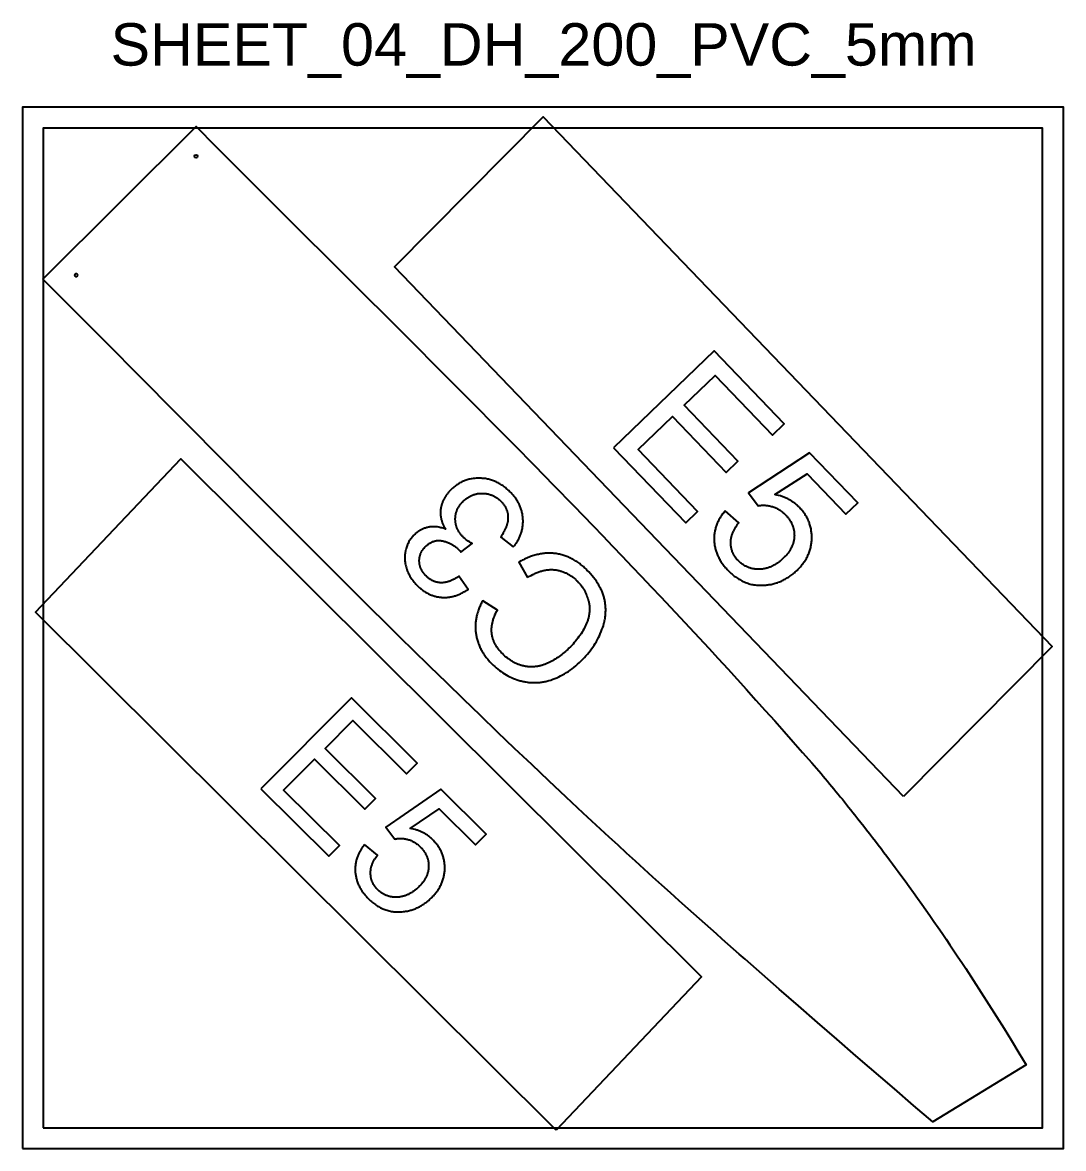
# Model space of a CAD drawing. Extents: x 2494 to 5794, y -1335 to 1258.
# Drawn here: x 2494 to 3494, y -1150 to -68 of the extents above; entities that cross this region are included whole.
import ezdxf

# ---------------------------------------------------------------- set-up
doc = ezdxf.new("R2010")
doc.units = 0
for name, color, linetype in [('DH_200_CODES_PART_NUMBERS_', 1, 'CONTINUOUS'), ('DH_200_CUT_PVC_5MM', 7, 'CONTINUOUS'), ('DH_200_HOLES_PVC_5MM', 3, 'CONTINUOUS'), ('PVC_SHEET__5MM', 6, 'CONTINUOUS'), ('TEXT', 5, 'CONTINUOUS')]:
    doc.layers.add(name, color=color, linetype=linetype)
doc.styles.add('METERS_ARCHITECTURAL', font='arial.ttf')

msp = doc.modelspace()

# ---------------------------------------------------------------- linework, layer by layer
at = {"layer": 'DH_200_CODES_PART_NUMBERS_'}
for points in [[(3062, -476.7), (3131.5, -548.9), (3142.9, -537.9), (3085.8, -478.5), (3118.7, -446.8), (3170.2, -500.4), (3181.6, -489.5), (3130.1, -435.9), (3159.7, -407.4), (3214.7, -464.6), (3226.1, -453.6), (3158.8, -383.6)], [(3169.2, -537.4), (3168.5, -538.2), (3167.9, -539.1), (3167.2, -539.9), (3166.6, -540.7), (3166, -541.5), (3165.5, -542.4), (3164.9, -543.2), (3164.4, -544.1), (3163.9, -544.9), (3163.4, -545.8), (3163, -546.6), (3162.5, -547.5), (3162.1, -548.4), (3161.7, -549.2), (3161.4, -550.1), (3161, -551), (3160.7, -551.9), (3160.4, -552.8), (3160.2, -553.7), (3159.9, -554.6), (3159.7, -555.5), (3159.5, -556.4), (3159.3, -557.3), (3159.2, -558.3), (3159, -559.2), (3158.9, -560.1), (3158.8, -561.1), (3158.8, -562), (3158.7, -562.9), (3158.7, -563.9), (3158.7, -564.9), (3158.8, -565.8), (3158.8, -566.8), (3158.9, -567.7), (3159, -568.7), (3159.1, -569.7), (3159.2, -570.6), (3159.4, -571.5), (3159.6, -572.5), (3159.8, -573.4), (3160.1, -574.3), (3160.3, -575.3), (3160.6, -576.2), (3160.9, -577.1), (3161.3, -578), (3161.6, -578.9), (3162, -579.8), (3162.4, -580.7), (3162.8, -581.6), (3163.3, -582.5), (3163.8, -583.4), (3164.3, -584.3), (3164.8, -585.2), (3165.3, -586), (3165.9, -586.9), (3166.5, -587.8), (3167.1, -588.6), (3167.7, -589.5), (3168.4, -590.3), (3169.1, -591.2), (3169.8, -592), (3170.5, -592.8), (3171.3, -593.7), (3172.1, -594.5), (3173.1, -595.5), (3174, -596.4), (3175, -597.4), (3176, -598.2), (3177.1, -599.1), (3178.1, -599.9), (3179.1, -600.7), (3180.2, -601.4), (3181.2, -602.1), (3182.3, -602.8), (3183.3, -603.4), (3184.4, -604), (3185.5, -604.6), (3186.6, -605.1), (3187.7, -605.6), (3188.9, -606.1), (3190, -606.5), (3191.2, -606.9), (3192.3, -607.3), (3193.5, -607.6), (3194.7, -607.9), (3195.8, -608.1), (3197, -608.3), (3198.2, -608.5), (3199.5, -608.6), (3200.7, -608.7), (3201.9, -608.8), (3203.2, -608.8), (3204.4, -608.8), (3205.7, -608.8), (3207, -608.7), (3208.3, -608.6), (3209.3, -608.5), (3210.4, -608.4), (3211.4, -608.2), (3212.5, -608.1), (3213.5, -607.9), (3214.5, -607.7), (3215.5, -607.4), (3216.5, -607.2), (3217.5, -606.9), (3218.5, -606.6), (3219.5, -606.3), (3220.4, -605.9), (3221.4, -605.5), (3222.4, -605.2), (3223.3, -604.7), (3224.3, -604.3), (3225.2, -603.9), (3226.1, -603.4), (3227.1, -602.9), (3228, -602.4), (3228.9, -601.8), (3229.8, -601.3), (3230.7, -600.7), (3231.6, -600.1), (3232.4, -599.4), (3233.3, -598.8), (3234.2, -598.1), (3235, -597.4), (3235.9, -596.7), (3236.7, -596), (3237.5, -595.2), (3238.4, -594.5), (3239.2, -593.6), (3240, -592.8), (3240.8, -591.9), (3241.6, -591.1), (3242.3, -590.2), (3243.1, -589.3), (3243.8, -588.5), (3244.4, -587.6), (3245.1, -586.7), (3245.7, -585.8), (3246.3, -584.9), (3246.8, -584), (3247.4, -583), (3247.9, -582.1), (3248.4, -581.2), (3248.8, -580.2), (3249.2, -579.3), (3249.6, -578.3), (3250, -577.3), (3250.4, -576.3), (3250.7, -575.4), (3251, -574.4), (3251.3, -573.4), (3251.5, -572.4), (3251.7, -571.3), (3251.9, -570.3), (3252.1, -569.3), (3252.3, -568.3), (3252.4, -567.2), (3252.5, -566.2), (3252.5, -565.1), (3252.6, -564), (3252.6, -563), (3252.6, -561.9), (3252.5, -560.8), (3252.5, -559.8), (3252.4, -558.8), (3252.3, -557.7), (3252.1, -556.7), (3252, -555.7), (3251.8, -554.7), (3251.6, -553.7), (3251.4, -552.8), (3251.1, -551.8), (3250.8, -550.8), (3250.5, -549.9), (3250.2, -548.9), (3249.8, -548), (3249.4, -547.1), (3249, -546.1), (3248.6, -545.2), (3248.2, -544.3), (3247.7, -543.4), (3247.2, -542.5), (3246.6, -541.7), (3246.1, -540.8), (3245.5, -539.9), (3244.9, -539.1), (3244.3, -538.3), (3243.6, -537.4), (3243, -536.6), (3242.3, -535.8), (3241.5, -535), (3240.8, -534.2), (3240.2, -533.6), (3239.6, -533), (3239, -532.4), (3238.4, -531.9), (3237.8, -531.4), (3237.1, -530.8), (3236.5, -530.3), (3235.9, -529.8), (3235.2, -529.3), (3234.5, -528.9), (3233.8, -528.4), (3233.1, -527.9), (3232.4, -527.5), (3231.7, -527.1), (3231, -526.7), (3230.3, -526.3), (3229.5, -525.9), (3228.8, -525.5), (3228, -525.2), (3227.2, -524.8), (3226.4, -524.5), (3225.6, -524.2), (3224.8, -523.9), (3224, -523.6), (3223.2, -523.3), (3222.4, -523), (3220.7, -522.6), (3218.9, -522.1), (3217.1, -521.7), (3248.2, -501.9), (3285.3, -540.6), (3296.7, -529.7), (3250.4, -481.5), (3191.6, -519.9), (3200.9, -532.5), (3201.8, -532.3), (3202.6, -532.2), (3203.4, -532.1), (3204.3, -532), (3205.1, -532), (3206, -532), (3206.8, -532), (3207.7, -532), (3208.6, -532.1), (3209.4, -532.1), (3210.3, -532.3), (3211.2, -532.4), (3212, -532.6), (3212.9, -532.8), (3213.8, -533), (3214.7, -533.2), (3215.5, -533.5), (3216.4, -533.8), (3217.3, -534.2), (3218.1, -534.5), (3218.9, -534.9), (3219.7, -535.3), (3220.5, -535.8), (3221.3, -536.3), (3222.1, -536.8), (3222.9, -537.3), (3223.6, -537.9), (3224.4, -538.5), (3225.1, -539.1), (3225.8, -539.7), (3226.5, -540.4), (3227.2, -541.1), (3227.8, -541.7), (3228.3, -542.3), (3228.8, -542.9), (3229.3, -543.5), (3229.8, -544), (3230.2, -544.6), (3230.7, -545.3), (3231.1, -545.9), (3231.5, -546.5), (3231.9, -547.1), (3232.3, -547.7), (3232.6, -548.3), (3232.9, -549), (3233.2, -549.6), (3233.5, -550.2), (3233.8, -550.9), (3234.1, -551.5), (3234.3, -552.2), (3234.5, -552.8), (3234.7, -553.5), (3234.9, -554.2), (3235.1, -554.8), (3235.2, -555.5), (3235.4, -556.2), (3235.5, -556.8), (3235.6, -557.5), (3235.6, -558.2), (3235.7, -558.9), (3235.7, -559.6), (3235.7, -560.3), (3235.8, -561), (3235.7, -561.7), (3235.7, -562.4), (3235.7, -563.1), (3235.6, -563.8), (3235.5, -564.5), (3235.4, -565.2), (3235.2, -565.9), (3235.1, -566.6), (3234.9, -567.3), (3234.7, -568), (3234.5, -568.7), (3234.3, -569.3), (3234.1, -570), (3233.8, -570.7), (3233.5, -571.4), (3233.2, -572), (3232.9, -572.7), (3232.6, -573.3), (3232.2, -574), (3231.8, -574.6), (3231.4, -575.3), (3231, -575.9), (3230.6, -576.6), (3230.1, -577.2), (3229.7, -577.9), (3229.2, -578.5), (3228.6, -579.1), (3228.1, -579.8), (3227.6, -580.4), (3227, -581), (3226.4, -581.6), (3225.8, -582.2), (3225.2, -582.9), (3224.5, -583.5), (3223.8, -584.1), (3223.2, -584.7), (3222.5, -585.3), (3221.8, -585.8), (3221.1, -586.4), (3220.4, -586.9), (3219.7, -587.4), (3219, -587.8), (3218.3, -588.3), (3217.6, -588.7), (3216.9, -589.2), (3216.2, -589.6), (3215.5, -589.9), (3214.8, -590.3), (3214.1, -590.6), (3213.4, -591), (3212.7, -591.3), (3211.9, -591.5), (3211.2, -591.8), (3210.5, -592), (3209.8, -592.3), (3209, -592.5), (3208.3, -592.6), (3207.6, -592.8), (3206.8, -593), (3206.1, -593.1), (3205.3, -593.2), (3204.6, -593.3), (3203.8, -593.3), (3203.1, -593.4), (3202.3, -593.4), (3201.5, -593.4), (3200.8, -593.4), (3200, -593.4), (3199.3, -593.3), (3198.6, -593.3), (3197.9, -593.2), (3197.2, -593.1), (3196.4, -593), (3195.8, -592.9), (3195.1, -592.7), (3194.4, -592.6), (3193.7, -592.4), (3193, -592.2), (3192.4, -592), (3191.7, -591.7), (3191.1, -591.5), (3190.5, -591.2), (3189.8, -590.9), (3189.2, -590.6), (3188.6, -590.3), (3188, -590), (3187.4, -589.6), (3186.8, -589.2), (3186.2, -588.8), (3185.7, -588.4), (3185.1, -588), (3184.5, -587.6), (3184, -587.1), (3183.4, -586.6), (3182.9, -586.1), (3182.4, -585.6), (3181.9, -585.1), (3181.4, -584.7), (3181, -584.2), (3180.6, -583.7), (3180.2, -583.3), (3179.9, -582.8), (3179.5, -582.3), (3179.2, -581.9), (3178.8, -581.4), (3178.5, -580.9), (3178.2, -580.4), (3177.9, -579.9), (3177.6, -579.4), (3177.4, -578.9), (3177.1, -578.4), (3176.9, -577.9), (3176.6, -577.4), (3176.4, -576.9), (3176.2, -576.3), (3176, -575.8), (3175.9, -575.3), (3175.7, -574.7), (3175.5, -574.2), (3175.4, -573.6), (3175.3, -573.1), (3175.2, -572.5), (3175.1, -572), (3175, -571.4), (3174.9, -570.8), (3174.8, -570.3), (3174.8, -569.7), (3174.8, -569.1), (3174.7, -568.5), (3174.7, -567.9), (3174.7, -567.3), (3174.8, -566.7), (3174.8, -566.1), (3174.8, -565.5), (3174.9, -564.9), (3175, -564.3), (3175.1, -563.7), (3175.2, -563.1), (3175.4, -562.5), (3175.5, -561.9), (3175.7, -561.3), (3175.8, -560.7), (3176, -560.1), (3176.3, -559.5), (3176.5, -558.9), (3176.7, -558.3), (3177, -557.6), (3177.3, -557), (3177.5, -556.4), (3177.9, -555.8), (3178.2, -555.2), (3178.5, -554.5), (3178.9, -553.9), (3179.2, -553.3), (3179.6, -552.7), (3180.4, -551.4), (3181.3, -550.2), (3182.3, -548.9)], [(2965.8, -572), (2966.4, -571.2), (2967, -570.5), (2967.6, -569.7), (2968.1, -569), (2968.7, -568.2), (2969.2, -567.4), (2969.7, -566.6), (2970.1, -565.9), (2970.6, -565.1), (2971, -564.3), (2971.4, -563.5), (2971.8, -562.7), (2972.2, -561.9), (2972.5, -561), (2972.8, -560.2), (2973.1, -559.4), (2973.4, -558.6), (2973.7, -557.7), (2973.9, -556.9), (2974.1, -556.1), (2974.3, -555.2), (2974.5, -554.4), (2974.7, -553.5), (2974.8, -552.6), (2974.9, -551.8), (2975, -550.9), (2975.1, -550), (2975.1, -549.1), (2975.2, -548.2), (2975.2, -547.3), (2975.2, -546.4), (2975.1, -545.5), (2975.1, -544.6), (2975, -543.7), (2974.9, -542.8), (2974.8, -542), (2974.7, -541.1), (2974.5, -540.2), (2974.3, -539.3), (2974.1, -538.5), (2973.9, -537.6), (2973.7, -536.7), (2973.4, -535.9), (2973.1, -535.1), (2972.8, -534.2), (2972.5, -533.4), (2972.2, -532.6), (2971.8, -531.7), (2971.4, -530.9), (2971, -530.1), (2970.6, -529.3), (2970.1, -528.5), (2969.6, -527.7), (2969.1, -526.9), (2968.6, -526.2), (2968.1, -525.4), (2967.5, -524.6), (2967, -523.9), (2966.4, -523.1), (2965.7, -522.4), (2965.1, -521.6), (2964.4, -520.9), (2963.8, -520.1), (2963, -519.4), (2962.2, -518.6), (2961.4, -517.8), (2960.6, -517.1), (2959.8, -516.4), (2959, -515.7), (2958.2, -515), (2957.3, -514.3), (2956.5, -513.7), (2955.6, -513.1), (2954.8, -512.5), (2953.9, -512), (2953, -511.5), (2952.1, -511), (2951.2, -510.5), (2950.3, -510), (2949.4, -509.6), (2948.5, -509.2), (2947.6, -508.8), (2946.7, -508.4), (2945.7, -508.1), (2944.8, -507.8), (2943.9, -507.5), (2942.9, -507.3), (2941.9, -507), (2941, -506.8), (2940, -506.6), (2939, -506.4), (2938, -506.3), (2937, -506.2), (2936, -506.1), (2935, -506), (2934, -506), (2933, -506), (2932, -506), (2931, -506), (2930, -506), (2929, -506.1), (2928, -506.2), (2927.1, -506.3), (2926.1, -506.5), (2925.2, -506.6), (2924.2, -506.8), (2923.3, -507), (2922.4, -507.3), (2921.5, -507.5), (2920.6, -507.8), (2919.7, -508.1), (2918.8, -508.4), (2918, -508.8), (2917.1, -509.2), (2916.3, -509.6), (2915.4, -510), (2914.6, -510.4), (2913.8, -510.9), (2913, -511.4), (2912.2, -511.9), (2911.4, -512.4), (2910.6, -513), (2909.8, -513.6), (2909, -514.2), (2908.3, -514.8), (2907.5, -515.5), (2906.8, -516.2), (2906.1, -516.9), (2905, -517.9), (2904, -519), (2903.6, -519.5), (2903.1, -520.1), (2902.7, -520.6), (2902.2, -521.2), (2901.8, -521.7), (2901.4, -522.3), (2901, -522.8), (2900.7, -523.4), (2900.3, -524), (2900, -524.5), (2899.6, -525.1), (2899.3, -525.7), (2899, -526.2), (2898.7, -526.8), (2898.4, -527.4), (2898.2, -528), (2897.9, -528.6), (2897.7, -529.2), (2897.5, -529.8), (2897.2, -530.4), (2897.1, -531), (2896.9, -531.6), (2896.7, -532.2), (2896.6, -532.8), (2896.4, -533.4), (2896.3, -534), (2896.2, -534.6), (2896.1, -535.2), (2896, -535.9), (2895.9, -536.5), (2895.9, -537.1), (2895.9, -537.7), (2895.8, -538.3), (2895.8, -539), (2895.8, -539.6), (2895.8, -540.2), (2895.9, -540.8), (2895.9, -541.4), (2896, -542), (2896.1, -542.6), (2896.1, -543.3), (2896.3, -543.9), (2896.4, -544.5), (2896.5, -545.1), (2896.6, -545.7), (2896.8, -546.3), (2897, -546.9), (2897.2, -547.5), (2897.4, -548.1), (2897.6, -548.8), (2897.8, -549.4), (2898.1, -550), (2898.3, -550.6), (2898.6, -551.2), (2898.9, -551.8), (2899.2, -552.4), (2899.5, -553), (2899.9, -553.6), (2900.2, -554.2), (2900.6, -554.8), (2899.5, -554.4), (2898.4, -554), (2897.3, -553.7), (2896.3, -553.5), (2895.2, -553.2), (2894.2, -553), (2893.1, -552.8), (2892.6, -552.8), (2892.1, -552.7), (2891.6, -552.7), (2891.1, -552.6), (2890.6, -552.6), (2890.1, -552.6), (2889.6, -552.6), (2889.1, -552.6), (2888.6, -552.6), (2888.1, -552.6), (2887.6, -552.6), (2887.1, -552.6), (2886.6, -552.7), (2886.1, -552.7), (2885.6, -552.8), (2885.1, -552.9), (2884.6, -553), (2884.1, -553.1), (2883.7, -553.2), (2883.2, -553.3), (2882.7, -553.4), (2882.2, -553.5), (2881.8, -553.6), (2881.3, -553.8), (2880.9, -553.9), (2880.4, -554.1), (2880, -554.3), (2879.5, -554.4), (2879.1, -554.6), (2878.6, -554.8), (2878.2, -555), (2877.8, -555.2), (2877.3, -555.4), (2876.9, -555.6), (2876.5, -555.9), (2876.1, -556.1), (2875.7, -556.3), (2875.3, -556.6), (2874.9, -556.9), (2874.5, -557.1), (2874.1, -557.4), (2873.7, -557.7), (2873.3, -558), (2872.9, -558.3), (2872.5, -558.6), (2872.2, -558.9), (2871.4, -559.6), (2870.7, -560.2), (2870, -561), (2869.2, -561.8), (2868.6, -562.6), (2867.9, -563.4), (2867.3, -564.2), (2866.7, -565.1), (2866.2, -565.9), (2865.6, -566.8), (2865.1, -567.7), (2864.7, -568.7), (2864.2, -569.6), (2863.8, -570.6), (2863.4, -571.6), (2863.1, -572.6), (2862.8, -573.6), (2862.5, -574.7), (2862.3, -575.2), (2862.2, -575.8), (2862.1, -576.3), (2862, -576.8), (2861.9, -577.4), (2861.8, -577.9), (2861.8, -578.4), (2861.7, -579), (2861.6, -579.5), (2861.6, -580.1), (2861.6, -580.6), (2861.5, -581.2), (2861.5, -581.7), (2861.5, -582.3), (2861.5, -582.8), (2861.6, -583.4), (2861.6, -583.9), (2861.6, -584.5), (2861.7, -585), (2861.7, -585.6), (2861.9, -586.7), (2862, -587.8), (2862.3, -588.9), (2862.5, -590.1), (2862.8, -591.2), (2863.2, -592.3), (2863.6, -593.5), (2864, -594.6), (2864.4, -595.7), (2864.9, -596.8), (2865.4, -597.9), (2865.9, -598.9), (2866.5, -600), (2867.1, -601), (2867.8, -602), (2868.4, -603), (2869.2, -604), (2869.9, -605), (2870.7, -605.9), (2871.5, -606.9), (2872.3, -607.8), (2873.2, -608.7), (2873.8, -609.4), (2874.5, -610), (2875.1, -610.6), (2875.8, -611.2), (2876.5, -611.8), (2877.2, -612.3), (2877.8, -612.8), (2878.5, -613.4), (2879.2, -613.9), (2879.9, -614.4), (2880.6, -614.8), (2881.3, -615.3), (2882, -615.7), (2882.7, -616.1), (2883.4, -616.5), (2884.2, -616.9), (2884.9, -617.2), (2885.6, -617.6), (2886.4, -617.9), (2887.1, -618.2), (2887.9, -618.4), (2888.6, -618.7), (2889.4, -619), (2890.1, -619.2), (2890.9, -619.4), (2891.7, -619.6), (2892.5, -619.8), (2893.3, -619.9), (2894, -620), (2894.8, -620.2), (2895.6, -620.3), (2896.5, -620.3), (2897.3, -620.4), (2898.1, -620.4), (2898.9, -620.5), (2899.7, -620.5), (2900.5, -620.5), (2901.3, -620.4), (2902.1, -620.4), (2902.9, -620.3), (2903.7, -620.2), (2904.5, -620.1), (2905.3, -620), (2906.1, -619.8), (2907, -619.6), (2907.8, -619.5), (2908.6, -619.2), (2909.4, -619), (2910.2, -618.8), (2911, -618.5), (2911.8, -618.2), (2912.6, -617.9), (2913.4, -617.6), (2914.2, -617.2), (2915, -616.9), (2915.8, -616.5), (2916.6, -616.1), (2917.4, -615.7), (2918.2, -615.2), (2919, -614.8), (2919.8, -614.3), (2920.6, -613.8), (2922.3, -612.7), (2913.5, -600), (2912.4, -600.8), (2911.2, -601.5), (2910.1, -602.2), (2909, -602.9), (2908.4, -603.2), (2907.9, -603.5), (2907.3, -603.7), (2906.8, -604), (2906.2, -604.2), (2905.7, -604.5), (2905.2, -604.7), (2904.6, -604.9), (2904.1, -605.1), (2903.5, -605.3), (2903, -605.4), (2902.5, -605.6), (2901.9, -605.7), (2901.4, -605.8), (2900.9, -605.9), (2900.4, -606), (2899.8, -606.1), (2899.3, -606.2), (2898.8, -606.2), (2898.3, -606.3), (2897.8, -606.3), (2897.3, -606.3), (2896.7, -606.3), (2896.2, -606.3), (2895.7, -606.3), (2895.2, -606.3), (2894.7, -606.2), (2894.2, -606.1), (2893.7, -606.1), (2893.2, -606), (2892.8, -605.9), (2892.3, -605.8), (2891.8, -605.7), (2891.3, -605.5), (2890.9, -605.4), (2890.4, -605.2), (2889.9, -605.1), (2889.5, -604.9), (2889, -604.7), (2888.6, -604.5), (2888.1, -604.3), (2887.7, -604.1), (2887.2, -603.8), (2886.8, -603.6), (2886.4, -603.3), (2885.9, -603.1), (2885.5, -602.8), (2885.1, -602.5), (2884.7, -602.2), (2884.3, -601.8), (2883.9, -601.5), (2883.5, -601.2), (2883.1, -600.8), (2882.7, -600.5), (2882.3, -600.1), (2881.9, -599.7), (2881.5, -599.3), (2881.1, -598.9), (2880.7, -598.5), (2880.4, -598.1), (2880.1, -597.7), (2879.7, -597.2), (2879.4, -596.8), (2879.1, -596.4), (2878.8, -596), (2878.5, -595.5), (2878.3, -595.1), (2878, -594.7), (2877.8, -594.2), (2877.6, -593.8), (2877.3, -593.4), (2877.1, -592.9), (2876.9, -592.5), (2876.8, -592), (2876.6, -591.6), (2876.4, -591.1), (2876.3, -590.7), (2876.2, -590.2), (2876, -589.7), (2875.9, -589.3), (2875.8, -588.8), (2875.8, -588.3), (2875.7, -587.8), (2875.6, -587.4), (2875.6, -586.9), (2875.6, -586.4), (2875.5, -585.9), (2875.5, -585.4), (2875.5, -584.9), (2875.5, -584.4), (2875.6, -583.9), (2875.6, -583.5), (2875.6, -583), (2875.7, -582.5), (2875.8, -582), (2875.9, -581.6), (2876, -581.1), (2876.1, -580.7), (2876.2, -580.2), (2876.3, -579.8), (2876.5, -579.3), (2876.6, -578.9), (2876.8, -578.4), (2877, -578), (2877.2, -577.6), (2877.4, -577.2), (2877.6, -576.7), (2877.8, -576.3), (2878, -575.9), (2878.3, -575.5), (2878.5, -575.1), (2878.8, -574.7), (2879.1, -574.3), (2879.4, -573.9), (2879.7, -573.5), (2880, -573.1), (2880.4, -572.8), (2880.7, -572.4), (2881.1, -572), (2881.4, -571.6), (2881.9, -571.2), (2882.4, -570.7), (2882.9, -570.3), (2883.3, -569.9), (2883.8, -569.5), (2884.3, -569.2), (2884.8, -568.8), (2885.3, -568.5), (2885.8, -568.2), (2886.3, -567.9), (2886.8, -567.6), (2887.3, -567.4), (2887.8, -567.2), (2888.3, -566.9), (2888.8, -566.7), (2889.3, -566.6), (2889.9, -566.4), (2890.4, -566.3), (2890.9, -566.1), (2891.4, -566), (2892, -565.9), (2892.5, -565.9), (2893.1, -565.8), (2893.6, -565.8), (2894.1, -565.8), (2894.7, -565.8), (2895.2, -565.8), (2895.8, -565.9), (2896.3, -565.9), (2896.9, -566), (2897.5, -566.1), (2898, -566.2), (2898.6, -566.3), (2899.2, -566.5), (2899.7, -566.6), (2900.3, -566.8), (2900.8, -566.9), (2901.4, -567.1), (2901.9, -567.3), (2902.4, -567.5), (2903, -567.7), (2903.5, -567.9), (2904, -568.1), (2904.5, -568.4), (2905, -568.6), (2905.5, -568.9), (2906, -569.1), (2906.5, -569.4), (2907, -569.7), (2907.5, -570), (2908, -570.3), (2908.5, -570.6), (2909, -570.9), (2909.5, -571.3), (2909.9, -571.6), (2910.4, -572), (2910.8, -572.3), (2911.3, -572.7), (2912.2, -573.5), (2913.1, -574.3), (2913.9, -575.1), (2914.1, -575.3), (2914.3, -575.5), (2914.7, -575.9), (2915.1, -576.4), (2915.5, -577), (2926.2, -568.8), (2924.9, -568), (2923.6, -567.1), (2922.3, -566.3), (2921.2, -565.5), (2920.2, -564.7), (2919.7, -564.3), (2919.2, -563.9), (2918.7, -563.5), (2918.3, -563.1), (2917.9, -562.7), (2917.5, -562.3), (2917, -561.9), (2916.6, -561.4), (2916.2, -560.9), (2915.8, -560.4), (2915.4, -559.9), (2915, -559.4), (2914.6, -558.9), (2914.3, -558.4), (2913.9, -557.9), (2913.6, -557.4), (2913.3, -556.9), (2913, -556.4), (2912.7, -555.9), (2912.4, -555.3), (2912.2, -554.8), (2912, -554.3), (2911.7, -553.7), (2911.5, -553.2), (2911.3, -552.6), (2911.1, -552.1), (2911, -551.5), (2910.8, -551), (2910.7, -550.4), (2910.6, -549.8), (2910.5, -549.3), (2910.4, -548.7), (2910.3, -548.1), (2910.2, -547.5), (2910.2, -546.9), (2910.2, -546.4), (2910.1, -545.8), (2910.1, -545.2), (2910.1, -544.6), (2910.2, -544), (2910.2, -543.4), (2910.3, -542.8), (2910.3, -542.2), (2910.4, -541.6), (2910.5, -541), (2910.6, -540.5), (2910.7, -539.9), (2910.9, -539.3), (2911, -538.8), (2911.2, -538.2), (2911.4, -537.7), (2911.6, -537.1), (2911.8, -536.6), (2912, -536.1), (2912.3, -535.5), (2912.5, -535), (2912.8, -534.5), (2913.1, -534), (2913.4, -533.5), (2913.7, -533), (2914, -532.5), (2914.4, -532), (2914.7, -531.5), (2915.1, -531), (2915.5, -530.5), (2915.9, -530), (2916.3, -529.5), (2916.7, -529.1), (2917.2, -528.6), (2917.6, -528.1), (2918.1, -527.7), (2918.6, -527.2), (2919.1, -526.8), (2919.6, -526.3), (2920.2, -525.9), (2920.7, -525.5), (2921.2, -525.1), (2921.7, -524.8), (2922.3, -524.4), (2922.8, -524.1), (2923.3, -523.8), (2923.9, -523.4), (2924.5, -523.2), (2925, -522.9), (2925.6, -522.6), (2926.1, -522.4), (2926.7, -522.1), (2927.3, -521.9), (2927.9, -521.7), (2928.5, -521.5), (2929.1, -521.4), (2929.7, -521.2), (2930.3, -521.1), (2930.9, -520.9), (2931.5, -520.8), (2932.1, -520.7), (2932.8, -520.6), (2933.4, -520.6), (2934, -520.5), (2934.7, -520.5), (2935.3, -520.5), (2936, -520.5), (2936.6, -520.5), (2937.3, -520.5), (2937.9, -520.6), (2938.6, -520.6), (2939.2, -520.7), (2939.8, -520.8), (2940.4, -520.9), (2941, -521), (2941.6, -521.1), (2942.2, -521.2), (2942.8, -521.4), (2943.4, -521.6), (2944, -521.8), (2944.6, -522), (2945.2, -522.2), (2945.7, -522.4), (2946.3, -522.7), (2946.8, -522.9), (2947.4, -523.2), (2947.9, -523.5), (2948.5, -523.8), (2949, -524.1), (2949.5, -524.5), (2950.1, -524.8), (2950.6, -525.2), (2951.1, -525.6), (2951.6, -526), (2952.1, -526.4), (2952.6, -526.8), (2953.1, -527.3), (2953.5, -527.7), (2954, -528.2), (2954.4, -528.6), (2954.8, -529), (2955.1, -529.4), (2955.5, -529.8), (2955.8, -530.2), (2956.2, -530.7), (2956.5, -531.1), (2956.8, -531.5), (2957.1, -532), (2957.4, -532.4), (2957.7, -532.9), (2957.9, -533.3), (2958.2, -533.8), (2958.4, -534.2), (2958.6, -534.7), (2958.9, -535.1), (2959.1, -535.6), (2959.3, -536.1), (2959.4, -536.6), (2959.6, -537), (2959.8, -537.5), (2959.9, -538), (2960, -538.5), (2960.2, -539), (2960.3, -539.5), (2960.4, -540), (2960.5, -540.5), (2960.5, -541), (2960.6, -541.5), (2960.6, -542.1), (2960.7, -542.6), (2960.7, -543.1), (2960.7, -543.7), (2960.7, -544.2), (2960.7, -544.7), (2960.7, -545.3), (2960.6, -545.8), (2960.6, -546.4), (2960.5, -547), (2960.4, -547.5), (2960.3, -548.1), (2960.2, -548.7), (2960, -549.3), (2959.9, -549.8), (2959.7, -550.4), (2959.5, -551), (2959.3, -551.6), (2959.1, -552.2), (2958.9, -552.8), (2958.7, -553.5), (2958.4, -554.1), (2958.1, -554.7), (2957.5, -556), (2956.9, -557.2), (2956.2, -558.5), (2955.4, -559.9), (2954.6, -561.2), (2953.7, -562.6)], [(2979.6, -601.3), (2981.3, -600.2), (2982.9, -599.3), (2984.6, -598.4), (2985.4, -598), (2986.3, -597.6), (2987.1, -597.2), (2987.9, -596.9), (2988.7, -596.5), (2989.6, -596.2), (2990.4, -595.9), (2991.2, -595.7), (2992, -595.4), (2992.8, -595.2), (2993.6, -594.9), (2994.4, -594.7), (2995.2, -594.6), (2996, -594.4), (2996.8, -594.3), (2997.6, -594.1), (2998.4, -594), (2999.2, -593.9), (3000, -593.9), (3000.8, -593.8), (3001.6, -593.8), (3002.4, -593.8), (3003.1, -593.8), (3003.9, -593.8), (3004.7, -593.9), (3005.5, -593.9), (3006.2, -594), (3007, -594.1), (3007.8, -594.3), (3008.5, -594.4), (3009.3, -594.5), (3010, -594.7), (3010.8, -594.9), (3011.5, -595.1), (3012.2, -595.3), (3012.9, -595.6), (3013.7, -595.8), (3014.4, -596.1), (3015.1, -596.4), (3015.8, -596.7), (3016.5, -597), (3017.2, -597.3), (3017.9, -597.7), (3018.5, -598), (3019.2, -598.4), (3019.9, -598.8), (3020.5, -599.3), (3021.2, -599.7), (3021.9, -600.2), (3022.5, -600.6), (3023.2, -601.1), (3023.8, -601.6), (3024.4, -602.1), (3025.1, -602.7), (3025.7, -603.2), (3026.3, -603.8), (3026.9, -604.4), (3027.5, -605), (3028.5, -606), (3029.4, -607.1), (3030.3, -608.1), (3031.2, -609.2), (3032, -610.3), (3032.7, -611.5), (3033.5, -612.6), (3034.1, -613.8), (3034.8, -615), (3035.4, -616.2), (3035.9, -617.5), (3036.5, -618.8), (3036.9, -620.1), (3037.4, -621.4), (3037.8, -622.7), (3038.1, -624.1), (3038.3, -624.8), (3038.4, -625.5), (3038.6, -626.2), (3038.7, -626.9), (3038.8, -627.6), (3038.9, -628.3), (3038.9, -628.9), (3039, -629.6), (3039, -630.3), (3039, -631), (3039, -631.7), (3039, -632.4), (3039, -633.1), (3039, -633.8), (3038.9, -634.6), (3038.8, -635.3), (3038.7, -636), (3038.6, -636.7), (3038.5, -637.4), (3038.4, -638.1), (3038.3, -638.8), (3038.1, -639.5), (3037.9, -640.2), (3037.7, -640.9), (3037.5, -641.7), (3037.3, -642.4), (3037, -643.1), (3036.8, -643.8), (3036.5, -644.5), (3036.2, -645.2), (3035.6, -646.7), (3035, -648.1), (3034.2, -649.6), (3033.5, -651), (3032.7, -652.4), (3031.8, -653.9), (3030.9, -655.3), (3029.9, -656.7), (3028.9, -658.1), (3027.9, -659.5), (3026.8, -661), (3025.6, -662.4), (3024.4, -663.8), (3023.2, -665.2), (3021.9, -666.6), (3020.6, -668), (3019.2, -669.3), (3018.1, -670.4), (3017, -671.4), (3015.8, -672.5), (3014.7, -673.4), (3013.5, -674.4), (3012.3, -675.3), (3011.1, -676.2), (3009.9, -677.1), (3008.6, -678), (3007.4, -678.8), (3006.1, -679.6), (3004.8, -680.4), (3003.5, -681.2), (3002.2, -681.9), (3000.8, -682.6), (2999.5, -683.3), (2998.8, -683.6), (2998.1, -683.9), (2997.4, -684.2), (2996.7, -684.5), (2996, -684.8), (2995.4, -685), (2994.7, -685.3), (2994, -685.5), (2993.3, -685.7), (2992.6, -685.9), (2991.9, -686.1), (2991.2, -686.2), (2990.5, -686.4), (2989.8, -686.5), (2989.1, -686.7), (2988.4, -686.8), (2987.7, -686.9), (2987, -686.9), (2986.2, -687), (2985.5, -687.1), (2984.8, -687.1), (2984.1, -687.1), (2983.4, -687.1), (2982.7, -687.1), (2982, -687.1), (2981.2, -687.1), (2980.5, -687), (2979.8, -687), (2979.1, -686.9), (2978.4, -686.8), (2977.6, -686.7), (2976.9, -686.6), (2976.2, -686.4), (2975.5, -686.3), (2974.8, -686.1), (2974, -685.9), (2973.3, -685.7), (2972.6, -685.5), (2971.9, -685.3), (2971.2, -685), (2970.5, -684.8), (2969.8, -684.5), (2969.1, -684.2), (2968.4, -683.9), (2967.7, -683.6), (2967.1, -683.2), (2966.4, -682.9), (2965.7, -682.5), (2965, -682.1), (2964.3, -681.7), (2963.7, -681.3), (2963, -680.8), (2962.4, -680.4), (2961.7, -679.9), (2961, -679.4), (2960.4, -678.9), (2959.1, -677.9), (2957.8, -676.8), (2956.5, -675.6), (2955.3, -674.4), (2954.2, -673.2), (2953.2, -672.1), (2952.3, -671), (2951.8, -670.4), (2951.4, -669.8), (2950.9, -669.3), (2950.5, -668.7), (2950.1, -668.1), (2949.8, -667.5), (2949.4, -666.9), (2949, -666.3), (2948.7, -665.8), (2948.4, -665.2), (2948.1, -664.6), (2947.8, -664), (2947.5, -663.4), (2947.2, -662.8), (2947, -662.2), (2946.8, -661.5), (2946.5, -660.9), (2946.3, -660.3), (2946.1, -659.7), (2946, -659.1), (2945.8, -658.5), (2945.6, -657.8), (2945.5, -657.2), (2945.4, -656.6), (2945.3, -656), (2945.2, -655.3), (2945.1, -654.7), (2945.1, -654), (2945, -653.4), (2945, -652.7), (2945, -652.1), (2945, -651.4), (2945, -650.7), (2945, -650.1), (2945.1, -649.4), (2945.1, -648.7), (2945.2, -648), (2945.3, -647.3), (2945.4, -646.7), (2945.5, -646), (2945.7, -645.2), (2945.8, -644.5), (2946, -643.8), (2946.2, -643.1), (2946.4, -642.4), (2946.6, -641.7), (2947.1, -640.2), (2947.6, -638.7), (2948.2, -637.2), (2948.9, -635.7), (2949.7, -634.1), (2950.5, -632.6), (2936.4, -623.7), (2935.4, -625.7), (2934.9, -626.7), (2934.4, -627.6), (2933.9, -628.6), (2933.5, -629.6), (2933.1, -630.6), (2932.7, -631.5), (2932.4, -632.5), (2932, -633.5), (2931.7, -634.5), (2931.4, -635.4), (2931.1, -636.4), (2930.8, -637.4), (2930.6, -638.4), (2930.4, -639.4), (2930.2, -640.3), (2930, -641.3), (2929.9, -642.3), (2929.7, -643.3), (2929.6, -644.2), (2929.5, -645.2), (2929.5, -646.2), (2929.4, -647.2), (2929.4, -648.2), (2929.4, -649.1), (2929.4, -650.1), (2929.5, -651.1), (2929.5, -652.1), (2929.6, -653.1), (2929.7, -654), (2929.8, -655), (2930, -656), (2930.1, -657), (2930.3, -657.9), (2930.5, -658.9), (2930.8, -659.9), (2931, -660.8), (2931.3, -661.8), (2931.6, -662.7), (2931.9, -663.6), (2932.2, -664.6), (2932.6, -665.5), (2933, -666.4), (2933.4, -667.4), (2933.8, -668.3), (2934.2, -669.2), (2934.7, -670.1), (2935.2, -671), (2935.7, -671.9), (2936.2, -672.8), (2936.8, -673.7), (2937.3, -674.6), (2937.9, -675.4), (2938.5, -676.3), (2939.2, -677.2), (2939.8, -678), (2940.5, -678.9), (2941.2, -679.8), (2941.9, -680.6), (2943.4, -682.3), (2945, -684), (2946.5, -685.4), (2948, -686.8), (2949.5, -688.1), (2951, -689.4), (2952.6, -690.6), (2954.1, -691.7), (2955.8, -692.8), (2957.4, -693.8), (2959.1, -694.8), (2960.7, -695.8), (2962.5, -696.6), (2964.2, -697.4), (2966, -698.2), (2967.8, -698.9), (2969.6, -699.5), (2971.5, -700.1), (2972.4, -700.4), (2973.3, -700.7), (2974.3, -700.9), (2975.2, -701.1), (2976.1, -701.3), (2977.1, -701.5), (2978, -701.6), (2979, -701.8), (2979.9, -701.9), (2980.8, -702), (2981.8, -702.1), (2982.7, -702.2), (2983.7, -702.2), (2984.6, -702.3), (2985.6, -702.3), (2986.5, -702.3), (2987.5, -702.3), (2988.4, -702.2), (2989.4, -702.2), (2990.3, -702.1), (2991.3, -702), (2992.2, -701.9), (2993.2, -701.8), (2994.1, -701.6), (2995.1, -701.4), (2996.1, -701.3), (2997, -701.1), (2998, -700.8), (2998.9, -700.6), (2999.9, -700.3), (3001.8, -699.8), (3003.8, -699.1), (3005.7, -698.4), (3007.6, -697.6), (3009.5, -696.8), (3011.3, -695.9), (3013.2, -694.9), (3015.1, -693.9), (3016.9, -692.7), (3018.7, -691.6), (3020.5, -690.3), (3022.3, -689), (3024.1, -687.6), (3025.9, -686.1), (3027.6, -684.6), (3029.4, -683), (3031.1, -681.3), (3032.7, -679.8), (3034.2, -678.2), (3035.6, -676.6), (3037, -674.9), (3038.4, -673.2), (3039.7, -671.6), (3041, -669.8), (3042.2, -668.1), (3043.4, -666.3), (3044.5, -664.6), (3045.6, -662.8), (3046.6, -660.9), (3047.6, -659.1), (3048.5, -657.2), (3049.4, -655.3), (3050.2, -653.3), (3051, -651.4), (3051.7, -649.5), (3052.3, -647.6), (3052.8, -645.6), (3053.1, -644.7), (3053.3, -643.7), (3053.5, -642.8), (3053.7, -641.8), (3053.9, -640.9), (3054, -639.9), (3054.2, -639), (3054.3, -638), (3054.4, -637.1), (3054.4, -636.1), (3054.5, -635.2), (3054.5, -634.3), (3054.6, -633.3), (3054.6, -632.4), (3054.6, -631.5), (3054.5, -630.5), (3054.5, -629.6), (3054.4, -628.7), (3054.3, -627.7), (3054.2, -626.8), (3054.1, -625.9), (3054, -625), (3053.8, -624.1), (3053.6, -623.1), (3053.4, -622.2), (3053.2, -621.3), (3053, -620.4), (3052.7, -619.5), (3052.4, -618.6), (3052.1, -617.7), (3051.8, -616.7), (3051.4, -615.8), (3051.1, -614.9), (3050.7, -614), (3050.3, -613.1), (3049.8, -612.2), (3049.4, -611.3), (3048.9, -610.4), (3048.4, -609.5), (3047.9, -608.6), (3047.3, -607.7), (3046.8, -606.8), (3045.6, -605), (3044.3, -603.1), (3042.9, -601.3), (3041.5, -599.6), (3039.9, -597.8), (3038.3, -596), (3036.6, -594.2), (3035.7, -593.3), (3034.9, -592.5), (3034, -591.7), (3033.1, -590.9), (3032.2, -590.2), (3031.4, -589.4), (3030.5, -588.7), (3029.6, -588), (3028.7, -587.3), (3027.7, -586.7), (3026.8, -586.1), (3025.9, -585.5), (3025, -584.9), (3024, -584.3), (3023.1, -583.8), (3022.1, -583.3), (3021.2, -582.8), (3020.2, -582.4), (3019.2, -581.9), (3018.3, -581.5), (3017.3, -581.1), (3016.3, -580.7), (3015.3, -580.4), (3014.3, -580.1), (3013.3, -579.8), (3012.3, -579.5), (3011.2, -579.2), (3010.2, -579), (3009.2, -578.8), (3008.1, -578.6), (3007.1, -578.4), (3006, -578.3), (3004.9, -578.2), (3003.9, -578.1), (3002.8, -578), (3001.8, -577.9), (3000.7, -577.9), (2999.6, -577.9), (2998.5, -578), (2997.5, -578), (2996.4, -578.1), (2995.3, -578.2), (2994.2, -578.3), (2993.1, -578.5), (2992, -578.7), (2991, -578.9), (2989.9, -579.1), (2988.8, -579.3), (2987.7, -579.6), (2986.6, -579.9), (2985.5, -580.2), (2984.4, -580.6), (2983.3, -580.9), (2982.2, -581.3), (2981.1, -581.8), (2980, -582.2), (2978.9, -582.7), (2977.7, -583.2), (2976.6, -583.7), (2975.5, -584.3), (2974.4, -584.8), (2973.3, -585.4), (2972.1, -586), (2971, -586.7)], [(2723.4, -804.2), (2788.6, -869), (2798.8, -858.7), (2745.2, -805.4), (2774.8, -775.7), (2823.1, -823.7), (2833.3, -813.5), (2785, -765.4), (2811.6, -738.7), (2863.2, -790), (2873.4, -779.7), (2810.3, -716.9)], [(2823, -857.7), (2822.4, -858.5), (2821.8, -859.2), (2821.2, -860), (2820.7, -860.8), (2820.1, -861.5), (2819.6, -862.3), (2819.2, -863.1), (2818.7, -863.9), (2818.3, -864.7), (2817.8, -865.5), (2817.4, -866.3), (2817.1, -867.1), (2816.7, -867.9), (2816.4, -868.7), (2816.1, -869.5), (2815.8, -870.3), (2815.5, -871.1), (2815.3, -872), (2815, -872.8), (2814.8, -873.6), (2814.6, -874.5), (2814.5, -875.3), (2814.3, -876.2), (2814.2, -877), (2814.1, -877.9), (2814, -878.7), (2814, -879.6), (2813.9, -880.4), (2813.9, -881.3), (2813.9, -882.2), (2813.9, -883.1), (2814, -884), (2814, -884.8), (2814.1, -885.7), (2814.2, -886.6), (2814.4, -887.5), (2814.5, -888.3), (2814.7, -889.2), (2814.9, -890), (2815.1, -890.9), (2815.4, -891.7), (2815.6, -892.6), (2815.9, -893.4), (2816.2, -894.3), (2816.5, -895.1), (2816.9, -895.9), (2817.2, -896.7), (2817.6, -897.5), (2818, -898.4), (2818.5, -899.2), (2818.9, -900), (2819.4, -900.8), (2819.9, -901.6), (2820.4, -902.3), (2821, -903.1), (2821.5, -903.9), (2822.1, -904.7), (2822.7, -905.4), (2823.3, -906.2), (2824, -907), (2824.7, -907.7), (2825.3, -908.5), (2826.1, -909.2), (2826.8, -910), (2827.7, -910.9), (2828.6, -911.7), (2829.6, -912.5), (2830.5, -913.3), (2831.4, -914.1), (2832.4, -914.8), (2833.4, -915.5), (2834.3, -916.2), (2835.3, -916.8), (2836.3, -917.4), (2837.3, -917.9), (2838.3, -918.5), (2839.3, -919), (2840.4, -919.4), (2841.4, -919.9), (2842.4, -920.3), (2843.5, -920.6), (2844.5, -920.9), (2845.6, -921.2), (2846.7, -921.5), (2847.8, -921.8), (2848.9, -922), (2850, -922.1), (2851.1, -922.3), (2852.2, -922.4), (2853.3, -922.4), (2854.5, -922.5), (2855.6, -922.5), (2856.8, -922.5), (2857.9, -922.4), (2859.1, -922.3), (2860.3, -922.2), (2861.2, -922.1), (2862.2, -921.9), (2863.1, -921.8), (2864.1, -921.6), (2865, -921.4), (2866, -921.2), (2866.9, -920.9), (2867.8, -920.7), (2868.7, -920.4), (2869.6, -920.1), (2870.5, -919.8), (2871.4, -919.4), (2872.3, -919.1), (2873.1, -918.7), (2874, -918.3), (2874.8, -917.9), (2875.7, -917.5), (2876.5, -917), (2877.4, -916.5), (2878.2, -916), (2879, -915.5), (2879.8, -915), (2880.6, -914.4), (2881.4, -913.9), (2882.2, -913.3), (2883, -912.6), (2883.8, -912), (2884.6, -911.4), (2885.3, -910.7), (2886.1, -910), (2886.8, -909.3), (2887.6, -908.6), (2888.3, -907.8), (2889.1, -907), (2889.8, -906.2), (2890.5, -905.4), (2891.1, -904.6), (2891.8, -903.8), (2892.4, -903), (2893, -902.1), (2893.6, -901.3), (2894.1, -900.5), (2894.6, -899.6), (2895.1, -898.8), (2895.6, -897.9), (2896, -897), (2896.5, -896.2), (2896.9, -895.3), (2897.2, -894.4), (2897.6, -893.5), (2897.9, -892.6), (2898.2, -891.7), (2898.5, -890.8), (2898.7, -889.9), (2899, -889), (2899.2, -888), (2899.4, -887.1), (2899.5, -886.2), (2899.7, -885.2), (2899.8, -884.2), (2899.9, -883.3), (2899.9, -882.3), (2900, -881.3), (2900, -880.4), (2900, -879.4), (2899.9, -878.4), (2899.9, -877.4), (2899.8, -876.5), (2899.7, -875.5), (2899.6, -874.6), (2899.4, -873.7), (2899.3, -872.8), (2899.1, -871.9), (2898.9, -870.9), (2898.6, -870.1), (2898.4, -869.2), (2898.1, -868.3), (2897.8, -867.4), (2897.5, -866.6), (2897.1, -865.7), (2896.8, -864.9), (2896.4, -864), (2895.9, -863.2), (2895.5, -862.4), (2895.1, -861.6), (2894.6, -860.8), (2894.1, -860), (2893.5, -859.2), (2893, -858.4), (2892.4, -857.7), (2891.8, -856.9), (2891.2, -856.2), (2890.6, -855.4), (2889.9, -854.7), (2889.2, -854), (2888.5, -853.2), (2888, -852.7), (2887.4, -852.2), (2886.9, -851.7), (2886.3, -851.2), (2885.7, -850.7), (2885.1, -850.2), (2884.5, -849.8), (2883.9, -849.3), (2883.3, -848.9), (2882.7, -848.5), (2882.1, -848.1), (2881.4, -847.7), (2880.8, -847.3), (2880.1, -846.9), (2879.4, -846.6), (2878.7, -846.2), (2878, -845.9), (2877.3, -845.6), (2876.6, -845.2), (2875.9, -844.9), (2875.2, -844.7), (2874.5, -844.4), (2873.7, -844.1), (2873, -843.9), (2872.2, -843.6), (2871.4, -843.4), (2869.8, -843), (2868.2, -842.6), (2866.6, -842.3), (2894.6, -823.5), (2929.5, -858.2), (2939.7, -847.9), (2896.3, -804.7), (2843.2, -841.2), (2851.9, -852.5), (2852.7, -852.4), (2853.5, -852.2), (2854.3, -852.1), (2855, -852), (2855.8, -852), (2856.6, -851.9), (2857.4, -851.9), (2858.2, -851.9), (2858.9, -852), (2859.7, -852), (2860.5, -852.1), (2861.3, -852.2), (2862.1, -852.4), (2862.9, -852.5), (2863.8, -852.7), (2864.6, -852.9), (2865.4, -853.2), (2866.2, -853.4), (2867, -853.7), (2867.7, -854), (2868.5, -854.4), (2869.3, -854.7), (2870, -855.1), (2870.7, -855.6), (2871.5, -856), (2872.2, -856.5), (2872.9, -857), (2873.6, -857.5), (2874.3, -858.1), (2874.9, -858.6), (2875.6, -859.2), (2876.3, -859.9), (2876.8, -860.4), (2877.3, -860.9), (2877.8, -861.4), (2878.2, -862), (2878.7, -862.5), (2879.1, -863.1), (2879.5, -863.6), (2879.9, -864.2), (2880.3, -864.7), (2880.7, -865.3), (2881, -865.8), (2881.3, -866.4), (2881.6, -867), (2881.9, -867.5), (2882.2, -868.1), (2882.5, -868.7), (2882.7, -869.3), (2883, -869.9), (2883.2, -870.5), (2883.4, -871.1), (2883.6, -871.7), (2883.7, -872.3), (2883.9, -872.9), (2884, -873.5), (2884.1, -874.1), (2884.2, -874.8), (2884.3, -875.4), (2884.4, -876), (2884.4, -876.7), (2884.5, -877.3), (2884.5, -877.9), (2884.5, -878.6), (2884.5, -879.2), (2884.4, -879.9), (2884.4, -880.5), (2884.3, -881.2), (2884.2, -881.8), (2884.1, -882.5), (2884, -883.1), (2883.9, -883.7), (2883.7, -884.4), (2883.5, -885), (2883.3, -885.6), (2883.1, -886.2), (2882.9, -886.9), (2882.7, -887.5), (2882.4, -888.1), (2882.1, -888.7), (2881.8, -889.3), (2881.5, -889.9), (2881.2, -890.5), (2880.8, -891.1), (2880.4, -891.7), (2880.1, -892.3), (2879.7, -892.9), (2879.2, -893.5), (2878.8, -894.1), (2878.3, -894.7), (2877.9, -895.3), (2877.4, -895.9), (2876.9, -896.5), (2876.3, -897), (2875.8, -897.6), (2875.2, -898.2), (2874.6, -898.8), (2874, -899.4), (2873.4, -899.9), (2872.8, -900.5), (2872.2, -901), (2871.6, -901.5), (2871, -902), (2870.3, -902.4), (2869.7, -902.9), (2869.1, -903.3), (2868.5, -903.7), (2867.8, -904.1), (2867.2, -904.5), (2866.5, -904.9), (2865.9, -905.2), (2865.3, -905.6), (2864.6, -905.9), (2863.9, -906.2), (2863.3, -906.4), (2862.6, -906.7), (2862, -906.9), (2861.3, -907.1), (2860.6, -907.3), (2860, -907.5), (2859.3, -907.7), (2858.6, -907.8), (2857.9, -908), (2857.2, -908.1), (2856.6, -908.2), (2855.9, -908.3), (2855.2, -908.3), (2854.5, -908.4), (2853.8, -908.4), (2853.1, -908.4), (2852.4, -908.4), (2851.7, -908.3), (2851.1, -908.3), (2850.4, -908.3), (2849.8, -908.2), (2849.1, -908.1), (2848.5, -908), (2847.8, -907.9), (2847.2, -907.7), (2846.6, -907.6), (2846, -907.4), (2845.4, -907.2), (2844.8, -907), (2844.2, -906.8), (2843.6, -906.6), (2843, -906.3), (2842.4, -906.1), (2841.9, -905.8), (2841.3, -905.5), (2840.7, -905.2), (2840.2, -904.8), (2839.6, -904.5), (2839.1, -904.1), (2838.6, -903.8), (2838.1, -903.4), (2837.6, -903), (2837, -902.5), (2836.5, -902.1), (2836, -901.6), (2835.6, -901.2), (2835.2, -900.8), (2834.8, -900.3), (2834.4, -899.9), (2834, -899.5), (2833.7, -899.1), (2833.4, -898.7), (2833, -898.2), (2832.7, -897.8), (2832.4, -897.4), (2832.1, -896.9), (2831.8, -896.5), (2831.6, -896), (2831.3, -895.6), (2831.1, -895.1), (2830.8, -894.7), (2830.6, -894.2), (2830.4, -893.7), (2830.2, -893.2), (2830, -892.8), (2829.9, -892.3), (2829.7, -891.8), (2829.5, -891.3), (2829.4, -890.8), (2829.3, -890.3), (2829.2, -889.8), (2829.1, -889.3), (2829, -888.7), (2828.9, -888.2), (2828.8, -887.7), (2828.8, -887.2), (2828.7, -886.6), (2828.7, -886.1), (2828.7, -885.5), (2828.7, -885), (2828.7, -884.5), (2828.7, -883.9), (2828.7, -883.4), (2828.8, -882.8), (2828.8, -882.3), (2828.9, -881.7), (2829, -881.1), (2829.1, -880.6), (2829.3, -880), (2829.4, -879.5), (2829.5, -878.9), (2829.7, -878.3), (2829.9, -877.8), (2830.1, -877.2), (2830.3, -876.6), (2830.5, -876.1), (2830.8, -875.5), (2831, -874.9), (2831.3, -874.4), (2831.6, -873.8), (2831.9, -873.2), (2832.2, -872.6), (2832.5, -872), (2832.8, -871.5), (2833.6, -870.3), (2834.3, -869.1), (2835.2, -867.9)]]:
    msp.add_lwpolyline(points, close=True, dxfattribs=at)
at = {"layer": 'DH_200_CUT_PVC_5MM'}
for points in [[(3340.5, -811.6), (2851.7, -303.1), (2994.6, -158.9), (3483.4, -667.5)], [(3007, -1132.1), (2506.9, -634.7), (2646.5, -487.4), (3146.6, -984.8)]]:
    msp.add_lwpolyline(points, close=True, dxfattribs=at)
msp.add_lwpolyline([(2513.8, -314.8), (2661, -168.3), (2680.1, -187.5), (2699.2, -206.6), (2718.4, -225.7), (2737.5, -244.8), (2814.2, -321.2), (2852.5, -359.4), (2871.7, -378.5), (2890.8, -397.6), (2909.9, -416.8), (2928.9, -435.9), (2947.9, -455.1), (2966.9, -474.4), (2985.9, -493.6), (3004.8, -512.9), (3023.6, -532.3), (3042.4, -551.7), (3051.7, -561.4), (3061.1, -571.1), (3070.4, -580.9), (3079.7, -590.7), (3089, -600.4), (3098.3, -610.2), (3107.5, -620), (3116.8, -629.8), (3126, -639.7), (3135.2, -649.5), (3144.4, -659.4), (3153.5, -669.3), (3162.6, -679.2), (3171.8, -689.1), (3180.8, -699.1), (3189.9, -709), (3198.9, -719), (3207.9, -729), (3216.9, -739), (3225.9, -749.1), (3234.8, -759.2), (3243.7, -769.3), (3252.6, -779.4), (3261.4, -789.5, -0.006496), (3294, -829.4, -0.009358), (3338.2, -887.2), (3342.2, -892.7), (3346.2, -898.2), (3350.2, -903.8), (3354.2, -909.3), (3358.2, -914.9), (3362.1, -920.5), (3366, -926), (3369.9, -931.6), (3373.8, -937.3), (3377.7, -942.9), (3381.5, -948.5), (3385.3, -954.2), (3389.1, -959.8), (3392.9, -965.5), (3396.7, -971.2), (3400.5, -976.9), (3407.9, -988.3), (3415.3, -999.8), (3422.7, -1011.3), (3430, -1022.8), (3437.2, -1034.4), (3444.4, -1046), (3451.5, -1057.7), (3458.6, -1069.3), (3368.8, -1124.2), (3350.3, -1108.3), (3331.9, -1092.4), (3294.9, -1060.6), (3276.5, -1044.7), (3258, -1028.8), (3239.7, -1012.8), (3230.5, -1004.8), (3221.3, -996.8), (3221.3, -996.8, -0.002255), (3133.8, -919.4), (3125.3, -911.9), (3116.8, -904.3), (3108.4, -896.7), (3099.9, -889.1), (3091.5, -881.5), (3083.1, -873.8), (3074.7, -866.2), (3066.4, -858.5), (3058, -850.8), (3049.7, -843.1), (3033, -827.7), (3016.5, -812.2), (2999.9, -796.6), (2983.5, -781), (2967, -765.4), (2950.7, -749.7), (2934.3, -734), (2918.1, -718.3), (2901.8, -702.5), (2885.6, -686.7), (2869.4, -670.8), (2858.2, -659.8), (2847, -648.7), (2824.6, -626.6), (2802.3, -604.4), (2780, -582.2), (2757.8, -559.9), (2735.6, -537.7), (2713.4, -515.4), (2691.2, -493.1), (2602.6, -403.8), (2580.5, -381.5), (2558.3, -359.3), (2536.1, -337)], format="xyb", close=True, dxfattribs=at)
at = {"layer": 'DH_200_HOLES_PVC_5MM'}
for centre in [(2661, -196.8), (2545.9, -311)]:
    msp.add_circle(centre, 1.5, dxfattribs=at)
at = {"layer": 'PVC_SHEET__5MM'}
for points in [[(2494.3, -1149.7), (3494.3, -1149.7), (3494.3, -149.7), (2494.3, -149.7)], [(2514.3, -1129.7), (3474.3, -1129.7), (3474.3, -169.7), (2514.3, -169.7)]]:
    msp.add_lwpolyline(points, close=True, dxfattribs=at)

# ---------------------------------------------------------------- texts
at = {"layer": 'TEXT', "insert": (2994.9, -69), "char_height": 40.745, "width": 1725.481, "attachment_point": 2, "style": 'METERS_ARCHITECTURAL'}
msp.add_mtext('SHEET_04_DH_200_PVC_5mm', dxfattribs=at)

doc.saveas('drawing.dxf')
